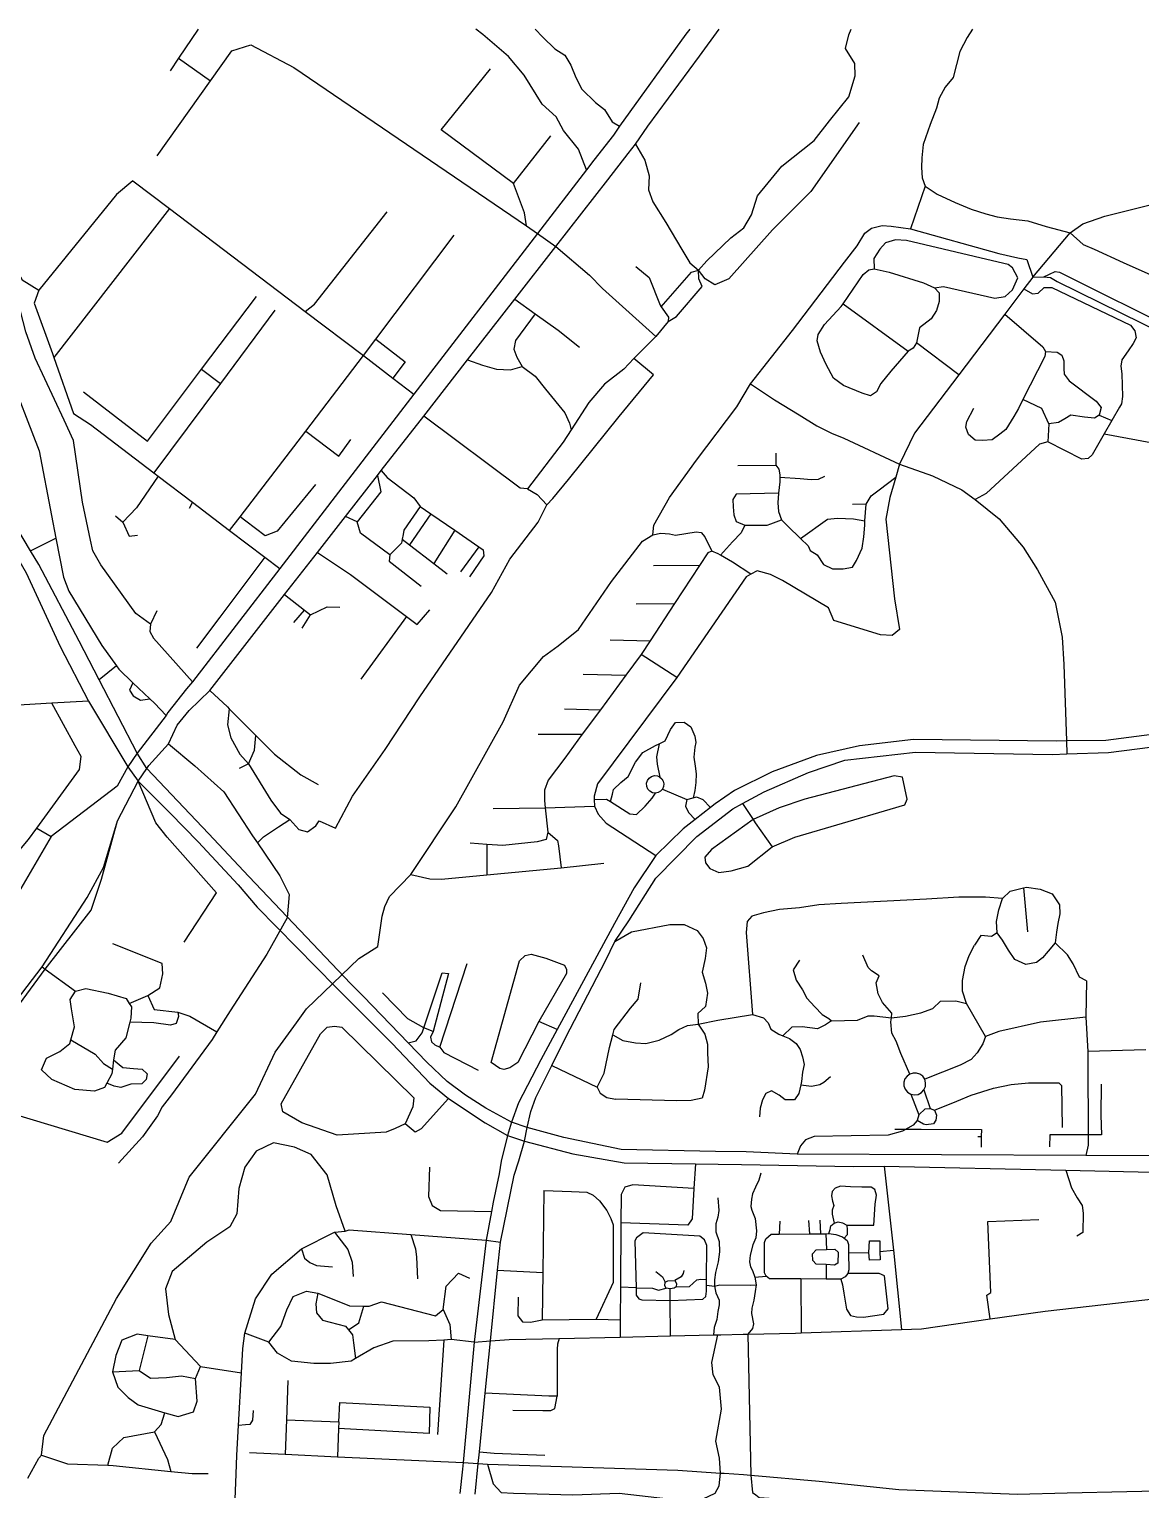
# Model space of a CAD drawing. Header units: inches. Extents: x 13372745 to 13380225, y 3541222 to 3545722.
# Drawn here: x 13375735 to 13376899, y 3544193 to 3545722 of the extents above; entities that cross this region are included whole.
import ezdxf

# ---------------------------------------------------------------- set-up
doc = ezdxf.new("R2010")
doc.units = ezdxf.units.IN
doc.header["$MEASUREMENT"] = 0

msp = doc.modelspace()

# ---------------------------------------------------------------- linework, layer by layer
for points in [[(13375654.7, 3545722), (13375716.5, 3545480.5), (13375728.1, 3545459.7), (13375745.5, 3545449)], [(13375912.5, 3545722), (13375891.9, 3545691.8), (13375882.9, 3545678.6)], [(13376318.9, 3545574.8), (13376310.4, 3545596.4), (13376294.9, 3545616), (13376287, 3545630.4), (13376272.6, 3545643.5), (13376253.7, 3545674), (13376237.2, 3545693.6), (13376210.4, 3545716.6), (13376203, 3545722)], [(13376265.1, 3545722), (13376273.3, 3545713.7), (13376285.7, 3545701.6), (13376296.2, 3545694.8), (13376302.6, 3545684.3), (13376307.8, 3545671.5), (13376313.9, 3545659.4), (13376328.3, 3545645.3), (13376337.6, 3545638.1), (13376345.6, 3545625.2), (13376353.4, 3545620.5)], [(13376427.1, 3545722), (13376422.9, 3545716.7), (13376353.4, 3545620.5), (13376347.2, 3545611.1)], [(13376362.4, 3545591.8), (13376370.2, 3545601.8), (13376383, 3545620.7), (13376437.2, 3545694), (13376457.7, 3545722)], [(13376470, 3545503.8), (13376483.5, 3545514.1), (13376491.6, 3545527.7), (13376498, 3545547.7), (13376523.5, 3545578.8), (13376557.2, 3545605.6), (13376573.4, 3545626), (13376593.4, 3545651.2), (13376600.2, 3545673.3), (13376599.8, 3545686.1), (13376590, 3545701.8), (13376593.4, 3545716.3), (13376596.1, 3545722)], [(13376722.8, 3545722), (13376717.5, 3545713.4), (13376709.8, 3545698.6), (13376702.6, 3545671.6), (13376694.5, 3545661.3), (13376688.2, 3545650), (13376685.1, 3545639.3), (13376678.8, 3545622.2), (13376671.2, 3545601.5), (13376669.8, 3545587.5), (13376669.4, 3545577.2), (13376670.3, 3545566.4), (13376673.4, 3545557.9), (13376686, 3545549.3), (13376704.9, 3545540.8), (13376721.5, 3545533.6), (13376736.8, 3545528.7), (13376748.9, 3545525.5), (13376762.9, 3545523.7), (13376780.8, 3545521.5), (13376800.2, 3545515.6), (13376825.1, 3545508.9)], [(13375947.7, 3545699.4), (13375967.5, 3545705.6), (13376012.5, 3545682.1), (13376256.1, 3545516.2), (13376267.7, 3545508.3)], [(13375869.3, 3545589.4), (13375925.4, 3545668.1), (13375947.7, 3545699.4)], [(13375891.9, 3545691.8), (13375925.4, 3545668.1)], [(13376256.1, 3545516.2), (13376254.1, 3545529.8), (13376242.4, 3545560.7), (13376166.8, 3545616.7), (13376218.3, 3545680.6)], [(13376242.4, 3545560.7), (13376281.5, 3545610.5)], [(13376347.2, 3545611.1), (13376326.6, 3545584.8)], [(13376604.4, 3545624.3), (13376553.8, 3545552), (13376513.7, 3545511.9), (13376467.8, 3545460.8), (13376453.3, 3545454.4), (13376443.1, 3545460.8), (13376436.2, 3545469.9)], [(13376370.2, 3545601.8), (13376379.8, 3545584.9), (13376384.5, 3545568.4), (13376383.7, 3545553.9), (13376388.4, 3545541.4), (13376401.8, 3545519.8), (13376418.7, 3545491.5), (13376426.9, 3545477.4), (13376436.2, 3545469.9)], [(13376326.6, 3545584.8), (13376318.9, 3545574.8), (13376267.7, 3545508.3), (13376138, 3545339.9), (13375997.7, 3545157.6), (13375906.4, 3545039), (13375900.1, 3545031.4)], [(13376341.1, 3545564.4), (13376362.4, 3545591.8)], [(13375902.8, 3545009), (13375924.7, 3545029.7), (13376002.8, 3545130.1), (13376037.1, 3545174.1), (13376066.6, 3545211.9), (13376100.1, 3545255), (13376104, 3545260), (13376148.5, 3545317.1), (13376194.4, 3545376.1), (13376243.7, 3545439.3), (13376286.6, 3545494.5), (13376341.1, 3545564.4)], [(13375440, 3545553), (13375445.9, 3545545.6), (13375487.8, 3545492.2), (13375670.4, 3545259.4), (13375732.3, 3545152.8), (13375767.8, 3545076), (13375797.6, 3545018.7), (13375838.8, 3544949.7)], [(13375858.6, 3544948.2), (13375848.6, 3544964), (13375808.8, 3545040.9), (13375787.7, 3545081.4), (13375745.7, 3545161.5), (13375736.9, 3545176.1), (13375676.4, 3545276.8), (13375604.6, 3545368.3), (13375593.6, 3545382.2), (13375545.7, 3545443.2), (13375525.1, 3545469.6), (13375501.3, 3545499.8), (13375459.1, 3545555.4)], [(13375844, 3545563.3), (13375826.9, 3545548.9), (13375745.5, 3545449), (13375740.7, 3545435.3), (13375759.9, 3545382.6), (13375761.3, 3545378.5), (13375781.8, 3545319.7), (13375799.6, 3545308.1), (13375866.1, 3545257.5), (13375870.4, 3545254.2), (13375906.5, 3545226.8), (13375945.3, 3545197.3), (13375982.3, 3545169.2), (13375997.7, 3545157.6)], [(13375844, 3545563.3), (13375882.3, 3545534.2), (13376024.5, 3545426.4), (13376085.4, 3545380.3), (13376116.1, 3545356.7), (13376138, 3545339.9)], [(13376673.4, 3545557.9), (13376658.1, 3545512.9)], [(13376825.1, 3545508.9), (13376838.5, 3545518.3), (13376861.5, 3545526.4), (13376977.8, 3545555.3)], [(13375882.3, 3545534.2), (13375761.3, 3545378.5)], [(13376024.5, 3545426.4), (13376034.1, 3545434.2), (13376110.1, 3545530.7)], [(13375945.3, 3545197.3), (13375956.2, 3545211.4), (13376025, 3545301.4), (13376085.4, 3545380.3), (13376098.5, 3545397.7), (13376180.3, 3545506.3)], [(13376267.7, 3545508.3), (13376286.6, 3545494.5)], [(13376388.2, 3545192.9), (13376389.4, 3545202.7), (13376405.8, 3545231.8), (13376434, 3545270.8), (13376476.3, 3545326.7), (13376490.4, 3545350.7), (13376534.5, 3545406.6), (13376589, 3545478), (13376602.1, 3545495.3), (13376610.1, 3545508.5), (13376617.2, 3545513.7), (13376628.5, 3545516.5), (13376637.8, 3545516), (13376658.1, 3545512.9), (13376750.6, 3545487.4), (13376770.3, 3545482.7), (13376779.7, 3545480.8), (13376786, 3545462.5)], [(13376404.3, 3545416.1), (13376413.1, 3545421.3), (13376440.1, 3545452.7), (13376436.4, 3545460.6), (13376436.2, 3545469.9), (13376445, 3545479.5), (13376470, 3545503.8)], [(13376786, 3545462.5), (13376825.1, 3545508.9)], [(13376825.1, 3545508.9), (13376838.9, 3545496.6), (13376850.2, 3545491.8), (13376880.6, 3545477.8), (13376935.4, 3545453.4), (13376946.2, 3545447.4), (13376955.4, 3545440.6), (13376966.6, 3545435), (13376978.2, 3545430.2), (13376983, 3545429.8), (13377005, 3545431.6)], [(13376286.6, 3545494.5), (13376321.9, 3545464.7), (13376335.6, 3545450.7), (13376391.3, 3545400.5)], [(13376683.3, 3545451.2), (13376692.5, 3545452.8), (13376746.5, 3545440.5), (13376757.2, 3545442.4), (13376764.9, 3545449.3), (13376770.3, 3545461.6), (13376764.9, 3545472.3), (13376760.3, 3545475.8), (13376743.8, 3545479.6), (13376653.7, 3545500.7), (13376642.2, 3545501.4), (13376631.9, 3545498.4), (13376625.8, 3545491.9), (13376619.6, 3545481.9), (13376620, 3545471.2)], [(13375862.3, 3545099.1), (13375847.1, 3545110.4), (13375810.4, 3545161.2), (13375802, 3545176), (13375799.5, 3545187.3), (13375791.4, 3545226.8), (13375781.9, 3545291.4), (13375772, 3545312.9), (13375741.6, 3545377.8), (13375731.8, 3545405.3), (13375720.8, 3545448.4), (13375715.2, 3545466), (13375716.5, 3545480.5)], [(13376370.6, 3545473.6), (13376384.6, 3545462.1), (13376395.9, 3545433.3), (13376397.2, 3545431.4), (13376404.7, 3545420.6), (13376404.3, 3545416.1), (13376391.3, 3545400.5)], [(13376397.2, 3545431.4), (13376428.8, 3545467.7), (13376436.2, 3545469.9)], [(13376608.5, 3545465.4), (13376614.3, 3545470), (13376620, 3545471.2), (13376635.7, 3545467.7), (13376671.8, 3545456.6), (13376683.3, 3545451.2), (13376688.2, 3545445.9), (13376687.9, 3545437.1), (13376685.2, 3545427.5), (13376679.8, 3545419), (13376667.5, 3545409.5), (13376664.5, 3545393.8), (13376661, 3545388), (13376655.7, 3545384.9), (13376637.3, 3545364.2), (13376626.9, 3545351.2), (13376622.3, 3545342.4), (13376616.2, 3545338.2), (13376607.4, 3545341.2), (13376587.8, 3545348.9), (13376577.5, 3545356.6), (13376569.8, 3545371.1), (13376563.7, 3545383.8), (13376560.2, 3545395.7), (13376561.4, 3545402.6), (13376567.9, 3545412.9), (13376585.5, 3545431.7), (13376587.4, 3545434.4), (13376608.5, 3545465.4)], [(13376786, 3545462.5), (13376776.8, 3545450.4), (13376756.7, 3545423.8), (13376708.7, 3545360.4), (13376662.3, 3545299.2), (13376646.4, 3545266.6), (13376642.6, 3545253.2), (13376636.4, 3545231.7), (13376632.1, 3545209.3), (13376641.4, 3545125.8), (13376646.6, 3545093.8)], [(13376786, 3545462.5), (13376797.8, 3545462.8), (13376804.6, 3545462.1), (13376811.7, 3545457.8), (13376922.9, 3545403.3), (13376927.5, 3545398.3), (13376931.1, 3545393.7), (13376932.1, 3545388.7), (13376930.7, 3545361.1), (13376930.4, 3545353.7), (13376935.7, 3545351.2), (13377021.5, 3545348.7)], [(13376797.8, 3545462.8), (13376809.6, 3545468.3), (13376814.1, 3545467.6), (13376940.1, 3545405), (13376959.4, 3545396.2), (13376972.7, 3545391.7), (13377016.6, 3545377.3)], [(13375792.3, 3545342.3), (13375859.3, 3545290.9), (13375915.9, 3545366.1), (13375973.4, 3545442.4)], [(13376776.8, 3545450.4), (13376785.6, 3545445.1), (13376791.6, 3545445.6), (13376798.1, 3545451.6), (13376806.1, 3545451.6), (13376888.4, 3545412.2), (13376892.8, 3545406.2), (13376894.4, 3545399), (13376891.2, 3545393), (13376886, 3545385.3), (13376879.2, 3545376.1), (13376878.4, 3545369.3), (13376879.2, 3545361.2), (13376880, 3545337.5), (13376878.8, 3545329.9), (13376876.8, 3545326.3), (13376868.9, 3545312.5), (13376860.7, 3545298.3), (13376848.3, 3545276.5), (13376844.2, 3545272.5), (13376837.4, 3545272.1), (13376801.7, 3545290.2), (13376793.2, 3545287.8), (13376737.4, 3545235.9), (13376725.8, 3545229.6)], [(13375992.5, 3545427.8), (13375935.7, 3545351.3), (13375866.1, 3545257.5)], [(13376243.7, 3545439.3), (13376265.1, 3545424.1), (13376289.1, 3545406.9), (13376311.7, 3545389.2)], [(13376587.4, 3545434.4), (13376655.7, 3545384.9)], [(13376265.1, 3545424.1), (13376244.4, 3545396), (13376242.7, 3545387.1), (13376246.1, 3545378.6), (13376251.6, 3545369), (13376265.2, 3545358.8), (13376275.8, 3545345.1), (13376296.3, 3545320.5), (13376301.1, 3545309.6), (13376302.8, 3545302.5)], [(13376756.7, 3545423.8), (13376796.5, 3545389.7), (13376799.3, 3545384.5), (13376798.5, 3545379.3), (13376775.8, 3545334.4), (13376771.2, 3545325.1), (13376766.3, 3545316.7)], [(13376098.5, 3545397.7), (13376129, 3545373.8), (13376116.1, 3545356.7)], [(13376391.3, 3545400.5), (13376368.5, 3545377.3), (13376357.8, 3545366.3), (13376337.6, 3545350.6), (13376321.2, 3545331.1), (13376302.8, 3545302.5), (13376294.6, 3545289.8), (13376257, 3545241), (13376249.5, 3545241.6), (13376148.5, 3545317.1)], [(13376708.7, 3545360.4), (13376664.5, 3545393.8)], [(13376799.3, 3545384.5), (13376811.7, 3545384.1), (13376816.5, 3545380.9), (13376818.5, 3545374.9), (13376818.5, 3545366.8), (13376818.9, 3545360.8), (13376824.2, 3545354), (13376852.3, 3545332.7), (13376857.5, 3545325.9), (13376855.5, 3545317.9), (13376850.7, 3545314.7), (13376840.2, 3545315.9), (13376825.8, 3545317.9), (13376819.7, 3545314.3), (13376812.9, 3545310.2), (13376802.9, 3545309), (13376795.7, 3545325.1), (13376775.8, 3545334.4)], [(13375712.6, 3545366.5), (13375746, 3545280.8), (13375758.9, 3545213), (13375763.5, 3545189.1), (13375771.4, 3545148.5), (13375776.8, 3545133.8), (13375811.6, 3545076.8), (13375826.7, 3545055.5), (13375829.2, 3545052), (13375844, 3545037.9), (13375861.7, 3545021.1), (13375866.5, 3545016.5), (13375879, 3545003.5)], [(13375915.9, 3545366.1), (13375935.7, 3545351.3)], [(13376194.4, 3545376.1), (13376209.9, 3545370.4), (13376224.6, 3545366.3), (13376239.3, 3545365.6), (13376251.6, 3545369)], [(13376257, 3545241), (13376267.1, 3545235.1), (13376277.3, 3545224.2), (13376283.7, 3545230.6), (13376300.2, 3545250.5), (13376353.2, 3545316.7), (13376388.9, 3545360.3), (13376368.5, 3545377.3)], [(13376490.4, 3545350.7), (13376515.7, 3545334.2), (13376541.6, 3545318.3), (13376559.9, 3545307), (13376575.4, 3545299), (13376588.1, 3545293.9), (13376646.4, 3545266.6)], [(13376766.3, 3545316.7), (13376757.9, 3545303), (13376751.5, 3545298.2), (13376743.5, 3545292.2), (13376733.4, 3545291.4), (13376725.8, 3545291.8), (13376718.6, 3545297.8), (13376715.8, 3545305.4), (13376717, 3545311.4), (13376724.2, 3545325.5)], [(13376802.9, 3545309), (13376801.7, 3545290.2)], [(13376855.5, 3545317.9), (13376868.9, 3545312.5)], [(13376025, 3545301.4), (13376059.5, 3545275.1), (13376072.2, 3545292.7)], [(13376860.7, 3545298.3), (13376934.2, 3545284.9), (13376943.8, 3545284.1), (13377034.6, 3545282.4)], [(13376517.2, 3545278.2), (13376517.2, 3545265.8), (13376520.2, 3545261.6), (13376521.4, 3545255.6), (13376521.3, 3545253.2), (13376521.1, 3545248.1), (13376519.9, 3545236.4), (13376519.3, 3545226.4), (13376519.9, 3545217.1), (13376522.9, 3545208.4), (13376529.8, 3545201.8), (13376542.9, 3545189), (13376550.8, 3545181.3), (13376552.9, 3545176.2), (13376560.2, 3545171.7), (13376566.8, 3545161.5), (13376576.4, 3545157.3), (13376587.5, 3545157), (13376597.2, 3545158.8), (13376601.4, 3545165.7), (13376607.4, 3545178.9), (13376609.2, 3545190.7), (13376610.1, 3545202.7), (13376610.4, 3545207.4), (13376611.6, 3545224.9), (13376616.7, 3545233.4), (13376625.4, 3545240), (13376642.6, 3545253.2)], [(13376104, 3545260), (13376110.3, 3545252.7), (13376138.1, 3545231.6), (13376144.9, 3545222.4), (13376155.9, 3545214.8), (13376180.9, 3545197.5), (13376206.2, 3545180), (13376210.7, 3545176.9), (13376211.4, 3545170.8), (13376196.5, 3545148.8)], [(13376477.2, 3545265.2), (13376517.2, 3545265.8)], [(13376646.4, 3545266.6), (13376681.1, 3545254.4), (13376711.9, 3545239.9), (13376725.8, 3545229.6), (13376750.8, 3545209.6), (13376776.1, 3545179.7), (13376791.1, 3545156.2), (13376809.6, 3545122.2), (13376816.9, 3545085.6), (13376818.7, 3545057.1), (13376821.4, 3544977), (13376821.8, 3544963.3)], [(13375870.4, 3545254.2), (13375847.9, 3545221), (13375833.6, 3545206)], [(13376035.2, 3545245.3), (13375995.1, 3545196.4), (13375982.5, 3545191.8), (13375962.1, 3545207), (13375956.2, 3545211.4)], [(13376100.1, 3545255), (13376103.7, 3545237.7), (13376078.9, 3545206.3)], [(13376521.3, 3545253.2), (13376542.4, 3545251.7), (13376554.1, 3545250.5), (13376561.7, 3545251.1), (13376568.3, 3545254.1)], [(13376519.9, 3545236.4), (13376475.7, 3545235.2), (13376472, 3545229.7), (13376472.4, 3545222.2), (13376473, 3545213.8), (13376475.7, 3545206.6), (13376484.7, 3545203), (13376497.3, 3545202.7), (13376508.1, 3545202.7), (13376511.7, 3545204.2), (13376522.9, 3545208.4)], [(13375825.7, 3545212.7), (13375833.6, 3545206), (13375840, 3545191.3), (13375849, 3545192.4)], [(13375906.5, 3545226.8), (13375903, 3545220.3)], [(13376056.2, 3544885.8), (13376073.9, 3544919.3), (13376108.1, 3544968.1), (13376144.5, 3545023), (13376219.4, 3545132.4), (13376238.5, 3545167.4), (13376268.2, 3545206.1), (13376277.3, 3545224.2)], [(13376113, 3545171.9), (13376082.4, 3545194.6), (13376078.9, 3545206.3), (13376066.6, 3545211.9)], [(13376144.9, 3545222.4), (13376127.6, 3545197.6), (13376126.8, 3545193.2), (13376125.9, 3545188.3), (13376125.2, 3545184.1), (13376115.3, 3545174.2), (13376113, 3545171.9), (13376112.3, 3545165.1), (13376145.9, 3545138.9)], [(13376155.9, 3545214.8), (13376133.6, 3545182.4)], [(13376611.6, 3545224.9), (13376597.5, 3545224.6)], [(13376180.9, 3545197.5), (13376159, 3545162.7)], [(13376484.7, 3545203), (13376480.8, 3545194.9), (13376471.7, 3545185.5), (13376459.2, 3545171.3)], [(13376542.9, 3545189), (13376571.3, 3545209), (13376581.5, 3545210.2), (13376598.4, 3545209.6), (13376610.4, 3545207.4)], [(13375736.9, 3545176.1), (13375763.5, 3545189.1)], [(13376105.1, 3544793.7), (13376107.7, 3544803.5), (13376112.8, 3544814.1), (13376134.9, 3544837.2), (13376182.1, 3544908.1), (13376231.8, 3544996.9), (13376248.8, 3545035.2), (13376273.9, 3545065.4), (13376289.2, 3545076.4), (13376310.4, 3545093.8), (13376344.9, 3545144), (13376377.6, 3545186.1), (13376388.2, 3545192.9), (13376396.7, 3545194.6), (13376405.7, 3545193.7), (13376412, 3545192.5)], [(13376125.9, 3545188.3), (13376133.6, 3545182.4), (13376159, 3545162.7), (13376173, 3545151.8)], [(13376412, 3545192.5), (13376433.7, 3545195.9), (13376438.8, 3545195), (13376442.7, 3545190.8), (13376450, 3545175.7)], [(13375982.3, 3545169.2), (13375934.9, 3545106.4), (13375910.5, 3545074)], [(13376037.1, 3545174.1), (13376071.8, 3545151.2), (13376130.4, 3545107.4), (13376141.6, 3545099), (13376154.9, 3545114.3)], [(13376206.2, 3545180), (13376187, 3545153.9)], [(13376490.8, 3545151.4), (13376471.6, 3545164.2), (13376459.2, 3545171.3), (13376456.7, 3545172.7), (13376450, 3545175.7), (13376445.9, 3545173.9), (13376437.2, 3545160.6), (13376411.1, 3545120.8), (13376385.4, 3545081.8), (13376376.1, 3545067.5), (13376360, 3545045.7), (13376333.4, 3545009.6), (13376314.5, 3544984), (13376296.1, 3544959), (13376278.7, 3544935.9), (13376274.9, 3544925.5), (13376274.9, 3544914.7), (13376275.7, 3544907), (13376278.3, 3544881.3), (13376276.8, 3544873.9), (13376267.1, 3544871.2), (13376231.4, 3544867.5), (13376214.4, 3544868.6), (13376197.2, 3544869.8)], [(13376490.8, 3545151.4), (13376486.1, 3545148.8), (13376413.3, 3545043.5), (13376330.3, 3544932), (13376326.9, 3544919.3), (13376327, 3544915.5), (13376327.4, 3544908.8), (13376331.1, 3544900.2), (13376339.3, 3544890.9), (13376391.4, 3544857.1)], [(13376437.2, 3545160.6), (13376389, 3545160.2)], [(13376646.6, 3545093.8), (13376638.7, 3545087.3), (13376626.8, 3545088), (13376577.9, 3545103), (13376572.3, 3545116.2), (13376524, 3545145), (13376511.5, 3545151.3), (13376497.7, 3545155.1), (13376490.8, 3545151.4)], [(13376002.8, 3545130.1), (13376023.5, 3545114), (13376029.9, 3545109), (13376047.5, 3545117.3), (13376060.5, 3545117)], [(13376370.8, 3545120.4), (13376411.1, 3545120.8)], [(13375869, 3545113.2), (13375862.3, 3545099.1), (13375861.6, 3545091.4), (13375865.5, 3545084.7), (13375906.4, 3545039)], [(13376012.6, 3545101), (13376023.5, 3545114)], [(13376021.3, 3545095), (13376029.9, 3545109)], [(13376130.4, 3545107.4), (13376082.6, 3545041.7)], [(13376343.8, 3545082.8), (13376385.4, 3545081.8)], [(13377494.2, 3545074.1), (13377475.1, 3545067), (13377421.7, 3545049.7), (13377337, 3545032.3), (13377319.6, 3545030.1), (13377311, 3545029), (13377299.5, 3545027.6), (13377254, 3545021.9), (13377115.9, 3545013), (13377088.3, 3545012.1), (13376993.7, 3544994.5), (13376862.5, 3544977.6), (13376821.4, 3544977), (13376810.5, 3544976.8), (13376661.1, 3544978.4)], [(13376413.3, 3545043.5), (13376376.1, 3545067.5)], [(13376663.4, 3544965.2), (13376806.8, 3544962.7), (13376821.8, 3544963.3), (13376865.2, 3544964.9), (13377091.9, 3544993.9), (13377118.7, 3544998.9), (13377211, 3545005.6), (13377264.2, 3545009.4), (13377317, 3545014.4), (13377331.5, 3545015.7), (13377407.9, 3545034), (13377477.2, 3545057.2), (13377495.7, 3545062.9)], [(13375826.7, 3545055.5), (13375808.8, 3545040.9)], [(13376315.4, 3545046.9), (13376360, 3545045.7)], [(13375844, 3545037.9), (13375840.6, 3545030.2), (13375844.2, 3545024.1), (13375852.1, 3545019.8), (13375861.7, 3545021.1)], [(13375900.1, 3545031.4), (13375880.6, 3545006.7)], [(13375924.7, 3545029.7), (13375943, 3545012.5), (13375944.9, 3545010.6), (13375972.7, 3544982.8), (13375992.3, 3544963.2), (13376019.7, 3544941.5), (13376038.1, 3544931.3)], [(13375797.6, 3545018.7), (13375759.2, 3545016.4), (13375707, 3545013.3), (13375697.8, 3545008.8), (13375697.2, 3544878.4), (13375694.5, 3544874.1), (13375691.5, 3544869.3), (13375669.2, 3544863.6), (13375633.8, 3544868.7), (13375625.2, 3544865.9), (13375617.1, 3544851.1)], [(13375694.5, 3544874.1), (13375701.3, 3544867), (13375713.7, 3544861.8), (13375725.8, 3544863.1), (13375734.8, 3544873.9), (13375743.4, 3544885.7), (13375788.2, 3544947), (13375789.9, 3544960.8), (13375783.5, 3544972), (13375759.2, 3545016.4)], [(13375880.6, 3545006.7), (13375879, 3545003.5), (13375848.6, 3544964), (13375838.8, 3544949.7)], [(13375890.2, 3544993.5), (13375902.8, 3545009)], [(13375944.9, 3545010.6), (13375943, 3544993.7), (13375946.4, 3544980.2), (13375955.8, 3544963.2), (13375965.2, 3544953.1), (13375988.5, 3544914.8), (13375998.7, 3544901.2), (13376008.4, 3544894.8), (13376017.9, 3544884.3), (13376026.9, 3544881.7), (13376035.5, 3544888.1), (13376038.9, 3544893.3), (13376056.2, 3544885.8)], [(13376296, 3545010.5), (13376333.4, 3545009.6)], [(13375858.6, 3544948.2), (13375860.7, 3544951.2), (13375881.4, 3544974.1), (13375890.2, 3544993.5)], [(13375965.2, 3544953.1), (13375971.2, 3544967.4), (13375972.7, 3544982.8)], [(13376268.2, 3544983.9), (13376314.5, 3544984)], [(13376344.1, 3544913.5), (13376346.1, 3544921.1), (13376347.3, 3544926.3), (13376354.9, 3544933.5), (13376362.5, 3544939.9), (13376370, 3544954.7), (13376378, 3544964.7), (13376391.2, 3544972.2), (13376394.8, 3544974), (13376401.2, 3544977), (13376406.8, 3544989), (13376412, 3544996.2), (13376421.2, 3544996.6), (13376428, 3544991.8), (13376432.4, 3544981.8), (13376433.2, 3544975.4), (13376432.4, 3544970.6), (13376431.2, 3544959.9), (13376432.8, 3544950.7), (13376433.6, 3544942.7), (13376433.2, 3544933.5), (13376432.4, 3544925.1), (13376430.4, 3544917.3)], [(13375881.4, 3544974.1), (13375909, 3544950.8), (13375939.2, 3544923.8), (13375969.4, 3544877.6), (13375974.4, 3544870.3), (13375997.7, 3544835.9), (13376007.5, 3544816.3), (13376005.4, 3544791.8), (13375984.2, 3544753.8), (13375945.7, 3544694.5), (13375932, 3544672.5), (13375926.9, 3544664.3), (13375884.4, 3544606.6), (13375874.6, 3544593.9), (13375869.7, 3544584.5), (13375854.2, 3544562.5), (13375828.8, 3544535.1)], [(13376661.1, 3544978.4), (13376604.5, 3544972), (13376559.6, 3544961.8), (13376513.1, 3544944.6), (13376473.9, 3544925.2), (13376453.6, 3544911.1), (13376448.8, 3544907.3), (13376432.8, 3544894.8), (13376420.2, 3544885), (13376391.4, 3544857.1), (13376368.7, 3544823.1)], [(13376394.8, 3544974), (13376392, 3544960.3), (13376392.8, 3544952.7), (13376395.8, 3544939.2)], [(13375965.2, 3544953.1), (13375955.4, 3544948.2)], [(13376391.3, 3544833.2), (13376434.3, 3544876.8), (13376472.1, 3544905.8), (13376482.3, 3544911.4), (13376504.7, 3544923.8), (13376551.3, 3544943.9), (13376589.2, 3544956.7), (13376663.4, 3544965.2)], [(13375838.8, 3544949.7), (13375827.6, 3544929.5), (13375758.3, 3544876.8), (13375726.8, 3544822.5), (13375676.8, 3544754.4), (13375638.4, 3544696.3), (13375620, 3544666.6), (13375440.1, 3544408.5), (13375333.9, 3544266.9), (13375231.7, 3544130.6), (13375185.5, 3544067.8), (13375150.3, 3544025.1), (13375110.9, 3543979.1)], [(13375334.7, 3544235.3), (13375366.2, 3544276.6), (13375420.8, 3544348.2), (13375452, 3544389.1), (13375456.9, 3544395.5), (13375506.2, 3544470.8), (13375534.1, 3544477), (13375593.7, 3544540), (13375647.8, 3544608.4), (13375749, 3544740.4), (13375796.2, 3544812.9), (13375813.3, 3544844.4), (13375828, 3544893.5), (13375849.4, 3544934.7), (13375858.6, 3544948.2)], [(13375838.8, 3544949.7), (13375849.4, 3544934.7)], [(13375965.5, 3544835.2), (13375923.3, 3544880.1), (13375858.6, 3544948.2)], [(13376399.6, 3544929.2), (13376398.4, 3544926.6), (13376396.5, 3544924.4), (13376394, 3544923), (13376391.2, 3544922.4), (13376388.1, 3544922.8), (13376385.3, 3544924.3), (13376383.2, 3544926.6), (13376381.9, 3544929.4), (13376381.7, 3544932.6), (13376382.6, 3544935.6), (13376384.4, 3544938.1), (13376387, 3544939.9), (13376390, 3544940.7), (13376393.1, 3544940.4), (13376395.8, 3544939.2), (13376397.9, 3544937.3), (13376399.3, 3544934.8), (13376399.9, 3544932), (13376399.6, 3544929.2)], [(13376493.3, 3544894.6), (13376449.6, 3544863.4), (13376442.9, 3544855.2), (13376443.6, 3544849.5), (13376448.1, 3544843.5), (13376457.5, 3544839.4), (13376470.3, 3544840.9), (13376487.6, 3544845.8), (13376513.1, 3544866.1), (13376537.1, 3544876.2), (13376636.7, 3544905.5), (13376652.1, 3544910), (13376654.4, 3544916), (13376649.5, 3544939), (13376640.8, 3544940.5), (13376547.3, 3544916), (13376520.6, 3544907), (13376493.3, 3544894.6)], [(13375897.6, 3544766.2), (13375931.5, 3544817.8), (13375879.9, 3544876.3), (13375867.9, 3544891.3), (13375849.4, 3544934.7)], [(13375849.4, 3544934.7), (13375883.2, 3544901.4), (13375912.2, 3544871.2), (13375954.2, 3544826.4)], [(13376327, 3544915.5), (13376339.7, 3544915.9), (13376344.1, 3544913.5), (13376364.4, 3544900.7), (13376371.3, 3544899.9), (13376380.4, 3544908.7), (13376387.6, 3544917.1), (13376391.2, 3544922.4)], [(13376398.4, 3544926.6), (13376424, 3544915.5), (13376422.4, 3544908.7), (13376425.6, 3544901.9), (13376432.8, 3544894.8)], [(13376221, 3544906.2), (13376275.7, 3544907), (13376327.4, 3544908.8)], [(13376424, 3544915.5), (13376430.4, 3544917.3), (13376434, 3544918.3), (13376440.8, 3544915.5), (13376448.8, 3544907.3)], [(13376482.3, 3544911.4), (13376493.3, 3544894.6), (13376495.4, 3544891.2), (13376513.1, 3544866.1)], [(13375654.8, 3544605.7), (13375752.1, 3544738), (13375800.4, 3544799.9), (13375811.3, 3544832.4), (13375828, 3544893.5)], [(13375996.5, 3544886.9), (13376008.4, 3544894.8)], [(13375743.4, 3544885.7), (13375758.3, 3544876.8)], [(13375974.4, 3544870.3), (13375980.9, 3544876.6)], [(13375980.9, 3544876.6), (13375996.5, 3544886.9)], [(13376278.3, 3544881.3), (13376288.4, 3544872.7), (13376289.7, 3544867.2), (13376292.2, 3544844)], [(13376214.4, 3544868.6), (13376214.4, 3544836.8)], [(13376134.9, 3544837.2), (13376154.8, 3544832.5), (13376167.1, 3544832.1), (13376214.4, 3544836.8), (13376292.2, 3544844), (13376337, 3544849)], [(13376085.4, 3544709.3), (13376072.3, 3544722.7), (13375965.5, 3544835.2)], [(13376363.3, 3544788.8), (13376391.3, 3544833.2)], [(13375954.2, 3544826.4), (13375974, 3544803.1), (13376056.6, 3544719.1), (13376115.5, 3544660.1)], [(13376368.7, 3544823.1), (13376348.2, 3544785.7)], [(13376809.4, 3544765.5), (13376802, 3544756.9), (13376796.3, 3544749.9), (13376789.8, 3544745), (13376778.8, 3544743), (13376767.3, 3544748.3), (13376760.8, 3544758.1), (13376754.2, 3544768.3), (13376748.9, 3544776.1), (13376748.1, 3544788), (13376750.5, 3544800.2), (13376754.2, 3544812.1), (13376762.4, 3544819.8), (13376776.5, 3544823.2), (13376779.6, 3544823.9), (13376793.9, 3544821.9), (13376806.5, 3544817), (13376813.9, 3544805.5), (13376814.3, 3544796.1), (13376812.3, 3544785.9), (13376811, 3544776.9), (13376809.4, 3544765.5)], [(13376776.5, 3544823.2), (13376780.4, 3544777.3)], [(13376754.2, 3544812.1), (13376736.7, 3544813.3), (13376708.5, 3544813.3), (13376674.9, 3544811.3), (13376585.4, 3544806.8), (13376562.1, 3544805.5), (13376541.7, 3544802.3), (13376520.9, 3544800.6), (13376504.1, 3544797), (13376491.8, 3544793.7), (13376486.9, 3544788), (13376486.1, 3544776.5), (13376492.5, 3544690.5)], [(13376100.5, 3544761.8), (13376105.1, 3544793.7)], [(13376348.2, 3544785.7), (13376288, 3544674.9), (13376271.2, 3544643.3), (13376247.7, 3544598), (13376240.3, 3544577.8), (13376236.2, 3544563.9), (13376229.5, 3544537.2), (13376227.6, 3544523.9), (13376221.1, 3544494.3), (13376219.3, 3544484.3), (13376213.8, 3544454.3), (13376201.4, 3544347.6), (13376189.6, 3544221.5), (13376188.9, 3544214.5), (13376186.1, 3544189.1)], [(13376202.3, 3544188.5), (13376205.6, 3544220.4), (13376206.8, 3544232.9), (13376212.9, 3544294.2), (13376218.4, 3544349), (13376225.7, 3544422.8), (13376228.7, 3544452.3), (13376243.1, 3544522.5), (13376247.9, 3544537.5), (13376254, 3544558.1), (13376256.8, 3544572.4), (13376260.6, 3544588.9), (13376265.7, 3544603.7), (13376282.6, 3544637.1), (13376297.4, 3544666.7), (13376338.6, 3544746.9), (13376348.6, 3544767.1), (13376363.3, 3544788.8)], [(13376348.6, 3544767.1), (13376366.1, 3544777.1), (13376406.2, 3544784.8), (13376421.1, 3544784.8), (13376434.7, 3544778.4), (13376441.1, 3544770.3), (13376444.4, 3544760.3), (13376443.2, 3544749.1), (13376439.9, 3544735), (13376443.6, 3544723.4), (13376445.6, 3544712.9), (13376443.6, 3544698.9), (13376435.5, 3544691.7), (13376435.9, 3544680.4), (13376442.8, 3544670), (13376445.6, 3544659.5), (13376445.6, 3544650.3), (13376446.4, 3544635.9), (13376442.3, 3544611.4), (13376439.9, 3544603), (13376428.3, 3544600.5), (13376413.5, 3544600.2), (13376349.2, 3544601.8)], [(13376748.9, 3544776.1), (13376742.8, 3544772.4), (13376731.7, 3544773.3), (13376724.9, 3544763.1)], [(13375745.4, 3544226), (13375748.5, 3544229.4), (13375750.9, 3544249.7), (13375826.7, 3544393.2), (13375863, 3544451.1), (13375883.8, 3544473.9), (13375903.1, 3544520.2), (13375972.2, 3544607.2), (13375992.9, 3544651.2), (13376015.4, 3544681.9), (13376025.6, 3544696.4), (13376080.5, 3544749.1), (13376089.8, 3544755), (13376100.5, 3544761.8)], [(13375840.2, 3544702.1), (13375859.5, 3544710.6), (13375872.3, 3544718.6), (13375875.5, 3544733), (13375874.7, 3544743.9), (13375823, 3544764.7)], [(13376219.1, 3544640.2), (13376248.8, 3544746.8), (13376254.6, 3544752.2), (13376261.1, 3544753.7), (13376276.4, 3544749.7), (13376296, 3544742.1), (13376297.8, 3544737.7), (13376297.8, 3544733.4), (13376268.8, 3544683.3), (13376247, 3544640.2), (13376238.7, 3544634.7), (13376232.5, 3544632.9), (13376228.1, 3544634), (13376219.1, 3544640.2)], [(13376736.7, 3544667.5), (13376716.5, 3544702.1), (13376712.5, 3544714.9), (13376712.5, 3544726.2), (13376715.3, 3544741), (13376719.3, 3544752.3), (13376724.9, 3544763.1)], [(13376842.2, 3544725.9), (13376834.8, 3544729.5), (13376828.2, 3544743.8), (13376822.5, 3544753.2), (13376809.4, 3544765.5)], [(13375749, 3544740.4), (13375752.1, 3544738), (13375783.9, 3544714.9), (13375794.8, 3544717.8), (13375818.1, 3544712.9), (13375837, 3544707.4), (13375840.2, 3544702.1), (13375842.4, 3544698.5), (13375841.9, 3544686.6), (13375840.9, 3544682.6), (13375836.5, 3544666.3), (13375825.6, 3544653.4), (13375823.6, 3544643), (13375822.6, 3544633.4), (13375822.1, 3544628.6), (13375816.7, 3544618.7), (13375814.2, 3544614.2), (13375803.7, 3544610.2), (13375783.4, 3544612.2), (13375759.1, 3544622.6), (13375748.2, 3544632.5), (13375753.6, 3544644.9), (13375767.5, 3544651.9), (13375778, 3544660.3), (13375779, 3544663.9), (13375782.9, 3544677.7), (13375779.9, 3544696.5), (13375778.5, 3544706.4), (13375783.9, 3544714.9)], [(13376158.2, 3544672.8), (13376155.6, 3544667), (13376156.7, 3544661.9), (13376160, 3544658.7), (13376165.4, 3544656.5), (13376194.1, 3544743.9)], [(13376541.9, 3544747.4), (13376535.1, 3544737.4), (13376538.3, 3544726.6), (13376545.1, 3544716.5), (13376549.5, 3544707.7), (13376557.9, 3544698.5), (13376565.6, 3544690.5), (13376572.4, 3544686.4), (13376575.2, 3544684), (13376569.2, 3544679.6), (13376560.7, 3544675.6), (13376544.7, 3544677.6), (13376533.9, 3544677.2), (13376524.3, 3544668.4)], [(13376657.3, 3544628.2), (13376647.8, 3544649.9), (13376643, 3544662.8), (13376638.6, 3544671.2), (13376637.4, 3544682.8), (13376638, 3544687.1), (13376638.6, 3544692.1), (13376628.6, 3544703.3), (13376624.2, 3544712.1), (13376622.2, 3544723.8), (13376625.4, 3544731), (13376617.3, 3544736.2), (13376613.7, 3544739.8), (13376608.1, 3544752.7)], [(13376132.2, 3544661), (13376140.4, 3544663), (13376146.9, 3544671.4), (13376148.7, 3544676.6), (13376167.9, 3544734.1), (13376174.5, 3544733.4), (13376158.2, 3544672.8), (13376148.7, 3544676.6)], [(13376330, 3544614.6), (13376337.2, 3544629), (13376342.8, 3544655.9), (13376346.5, 3544669.2), (13376348, 3544674.8), (13376364.9, 3544697.3), (13376372.9, 3544706.5), (13376375.7, 3544723.8)], [(13376842.2, 3544725.9), (13376841.7, 3544687.7), (13376843.6, 3544651.9), (13376843.9, 3544553.9), (13376841.7, 3544543.1)], [(13375859.5, 3544710.6), (13375866.2, 3544695.9), (13375890.9, 3544693), (13375891.7, 3544688.5), (13375889.2, 3544681.1), (13375883.5, 3544679.4), (13375865.8, 3544681.9), (13375840.9, 3544682.6)], [(13376454, 3544547.3), (13376355.3, 3544549.2), (13376295.1, 3544561.7), (13376256.8, 3544572.4), (13376240.3, 3544577.8), (13376213.4, 3544592.5), (13376192.3, 3544606.1), (13376173.1, 3544620.3), (13376151.6, 3544640.6), (13376132.2, 3544661), (13376085.4, 3544709.3)], [(13376148.7, 3544676.6), (13376132, 3544686.2), (13376105.2, 3544713.1)], [(13375890.9, 3544693), (13375903.6, 3544688.8), (13375932, 3544672.5)], [(13376575.2, 3544684), (13376602.5, 3544684.8), (13376613.7, 3544689.3), (13376620.1, 3544689.3), (13376638, 3544687.1), (13376652.7, 3544688.8), (13376668.7, 3544692.5), (13376681.6, 3544696.9), (13376689.6, 3544704.5), (13376705.6, 3544704.9), (13376716.5, 3544702.1)], [(13376128.9, 3544576), (13376118.5, 3544571.4), (13376109.1, 3544567.3), (13376058, 3544564.4), (13376020.8, 3544577.2), (13376001, 3544588.8), (13375999.3, 3544597), (13376040.5, 3544670.2), (13376047.5, 3544677.2), (13376055.1, 3544678.3), (13376062.6, 3544677.2), (13376138.2, 3544603.3), (13376137.1, 3544594), (13376128.9, 3544576)], [(13376288, 3544674.9), (13376268.8, 3544683.3)], [(13376346.5, 3544669.2), (13376356.9, 3544663.2), (13376370.1, 3544660.8), (13376380.9, 3544660.4), (13376395, 3544663.6), (13376407.4, 3544669.6), (13376415.5, 3544674.8), (13376424.7, 3544679.2), (13376435.9, 3544680.4), (13376456.4, 3544684.8)], [(13376456.4, 3544684.8), (13376492.5, 3544690.5)], [(13376492.5, 3544690.5), (13376504.2, 3544687.2), (13376509, 3544682), (13376511.8, 3544675.2), (13376520.2, 3544670), (13376524.3, 3544668.4), (13376531.4, 3544665.6), (13376538.3, 3544660.4), (13376542.7, 3544653.9), (13376545.1, 3544646.3), (13376546.7, 3544638.3), (13376545.1, 3544630.3), (13376543.9, 3544620.6), (13376543.1, 3544616.8), (13376541.1, 3544607.8), (13376536.7, 3544601.4), (13376527, 3544601.4), (13376520.6, 3544606.2), (13376512.6, 3544610.6), (13376506.6, 3544607.8), (13376503, 3544601.4), (13376500.5, 3544592.5), (13376500.1, 3544583.3)], [(13376841.7, 3544687.7), (13376794, 3544682.4), (13376750.6, 3544672.8), (13376736.7, 3544667.5), (13376733.8, 3544659.8), (13376728, 3544650.6), (13376721.7, 3544643.4), (13376710.2, 3544637.7), (13376672.9, 3544622.9)], [(13375779, 3544663.9), (13375804.7, 3544649.1), (13375813.3, 3544639.2), (13375822.6, 3544633.4)], [(13375647.8, 3544608.4), (13375654.8, 3544605.7), (13375817, 3544556.9), (13375832.6, 3544566.5), (13375892.9, 3544646.9)], [(13376115.5, 3544660.1), (13376155, 3544618.6), (13376174.5, 3544602.5), (13376212.9, 3544577.3), (13376236.2, 3544563.9), (13376254, 3544558.1), (13376304.4, 3544544.8), (13376358.4, 3544535.2), (13376433, 3544534.1), (13376456.8, 3544533.9)], [(13376165.4, 3544656.5), (13376169.4, 3544650.7), (13376205.3, 3544632.2)], [(13376904.4, 3544653.7), (13376843.6, 3544651.9)], [(13375823.6, 3544643), (13375833.4, 3544635.1), (13375844.5, 3544633.9), (13375853.9, 3544633.5), (13375858.9, 3544628.5), (13375858, 3544622.4), (13375853.5, 3544617.9), (13375842, 3544617.5), (13375831.4, 3544614.2), (13375824.4, 3544615.4), (13375816.7, 3544618.7)], [(13376282.6, 3544637.1), (13376330, 3544614.6), (13376333.2, 3544608.2), (13376340, 3544603.8), (13376349.2, 3544601.8)], [(13376543.1, 3544616.8), (13376554.3, 3544615.4), (13376563.2, 3544617.4), (13376567.2, 3544619.8), (13376574.4, 3544625.8)], [(13376666, 3544607), (13376669.5, 3544608.8), (13376672.1, 3544611.7), (13376673.7, 3544615.3), (13376673.9, 3544619.1), (13376672.9, 3544622.9), (13376670.8, 3544625.9), (13376667.9, 3544628.1), (13376664.5, 3544629.3), (13376660.8, 3544629.3), (13376657.3, 3544628.2), (13376654.4, 3544626.1), (13376652.2, 3544623.1), (13376651.1, 3544619.6), (13376651.2, 3544616), (13376652.5, 3544612.3), (13376655, 3544609.3), (13376658.3, 3544607.3), (13376662.2, 3544606.5), (13376666, 3544607)], [(13376683, 3544590.5), (13376706.4, 3544599.7), (13376721.4, 3544606.1), (13376744.9, 3544613.3), (13376763.5, 3544617.2), (13376781.4, 3544619), (13376800.7, 3544619), (13376813.5, 3544619), (13376816, 3544616.1), (13376816.7, 3544572.2)], [(13376857.5, 3544617.6), (13376857.2, 3544585.1)], [(13376174.5, 3544602.5), (13376145.8, 3544570.8), (13376139.4, 3544567.3), (13376128.9, 3544576)], [(13376658.3, 3544607.3), (13376666.9, 3544585.6), (13376665, 3544579.5), (13376660.8, 3544574.7), (13376649.8, 3544568.3), (13376634.7, 3544564.4), (13376557.3, 3544562.8), (13376548, 3544559.3), (13376542.8, 3544553.2), (13376539.3, 3544544.5)], [(13376672.1, 3544611.7), (13376678.5, 3544592.1)], [(13376666.9, 3544585.6), (13376673.3, 3544591.7), (13376678.5, 3544592.1), (13376683, 3544590.5), (13376685.2, 3544585.3), (13376684.6, 3544579.9), (13376682, 3544576), (13376674.6, 3544575), (13376671.7, 3544575.7), (13376665, 3544579.5)], [(13376857.2, 3544585.1), (13376857.9, 3544564.6), (13376803.8, 3544564.6), (13376803.5, 3544551.9)], [(13376641.6, 3544570.7), (13376669.1, 3544570.7)], [(13376669.1, 3544570.7), (13376732.2, 3544570.3), (13376732, 3544562.9), (13376731.9, 3544551.6)], [(13376066.4, 3544463.6), (13376056.8, 3544490.4), (13376047.5, 3544522.9), (13376030.6, 3544544.1), (13376013.3, 3544551.7), (13375991.3, 3544556.3), (13375973.1, 3544547.4), (13375961.3, 3544530.9), (13375954.9, 3544508.5), (13375952.8, 3544481.9), (13375945.6, 3544468.4), (13375921.5, 3544452.3), (13375885.2, 3544421.4), (13375878, 3544403.3), (13375881.3, 3544376.6), (13375888.1, 3544350.4), (13375914.8, 3544322.1), (13375957.7, 3544315.3)], [(13376728.6, 3544562.7), (13376732, 3544562.9)], [(13376485.9, 3544546.7), (13376454, 3544547.3)], [(13377210.9, 3544541.2), (13377185.9, 3544541.5), (13376841.7, 3544543.1), (13376539.3, 3544544.5), (13376485.9, 3544546.7)], [(13376154.5, 3544530.7), (13376153.3, 3544499.9), (13376157.4, 3544490.6), (13376166.1, 3544485.3), (13376219.3, 3544484.3)], [(13376433, 3544534.1), (13376431.2, 3544508.6), (13376367.3, 3544512.1), (13376359.1, 3544509.7), (13376355.1, 3544502.2), (13376354.9, 3544472.5), (13376354.4, 3544405.1), (13376354.1, 3544371.1), (13376354, 3544352.9)], [(13376456.8, 3544533.9), (13376481.3, 3544533.5)], [(13376481.3, 3544533.5), (13376598.5, 3544531.6), (13376630.4, 3544531.7), (13376820.8, 3544527.6), (13376911.4, 3544525.6), (13377189.9, 3544524.5), (13377212.4, 3544525)], [(13376501.5, 3544524.6), (13376499.2, 3544517), (13376495.7, 3544510), (13376492.8, 3544503), (13376491.6, 3544497.2), (13376490.8, 3544489.7), (13376491.9, 3544485.6), (13376495.4, 3544477.2), (13376496.9, 3544464.1), (13376496.3, 3544456.8), (13376493.1, 3544449.3), (13376490.2, 3544438.8), (13376489.6, 3544431.5), (13376490.5, 3544426.3), (13376492.5, 3544422.5), (13376495.1, 3544415.5), (13376496.6, 3544407.7), (13376495.4, 3544400.7), (13376493.9, 3544391.7), (13376491.9, 3544383), (13376491.6, 3544377.7), (13376493.7, 3544366.7), (13376492.5, 3544362), (13376487.8, 3544355.9)], [(13376630.4, 3544531.7), (13376640.1, 3544443.8), (13376648.5, 3544360.9)], [(13376820.8, 3544527.6), (13376826.5, 3544509.2), (13376832.5, 3544498.5), (13376837.6, 3544490.8), (13376838.9, 3544482.5), (13376838.6, 3544462.4), (13376832.2, 3544458.7)], [(13376431.2, 3544508.6), (13376429.5, 3544476.6), (13376424.9, 3544470.2), (13376354.9, 3544472.5)], [(13376591.3, 3544470.2), (13376619.8, 3544469.9), (13376621, 3544492), (13376622.5, 3544501.6), (13376620.7, 3544507.4), (13376616.9, 3544510), (13376607, 3544510), (13376595.1, 3544510.3), (13376584.7, 3544510.9), (13376579.1, 3544508.9), (13376575.9, 3544505.4), (13376575.4, 3544500.7), (13376576.5, 3544495.2), (13376577.7, 3544490.8), (13376576.2, 3544485.9), (13376576.2, 3544481.5), (13376578.3, 3544472.2)], [(13376274.3, 3544506.2), (13376273, 3544420.4), (13376272.3, 3544371.1), (13376329.1, 3544371.5), (13376354.1, 3544371.1)], [(13376274.3, 3544506.2), (13376303.2, 3544505.4), (13376319.3, 3544504.6), (13376325.9, 3544501.5), (13376332.6, 3544495.6), (13376340, 3544485.4), (13376344.3, 3544477.2), (13376346.7, 3544470.5), (13376346.7, 3544409.9), (13376329.1, 3544371.5)], [(13376456.2, 3544498.7), (13376457.3, 3544485.3), (13376456.2, 3544478.3), (13376454.1, 3544471.6), (13376454.1, 3544463.2), (13376457.6, 3544452.8), (13376458.2, 3544442.3), (13376456.7, 3544431.8), (13376453.8, 3544420.5), (13376453, 3544412.9), (13376453, 3544406.2), (13376454.4, 3544399.2), (13376457.6, 3544391.7), (13376457.6, 3544386.5), (13376456.4, 3544379.8), (13376455.3, 3544371.3), (13376452.4, 3544362.9), (13376451.8, 3544355.1)], [(13375952.1, 3544209.3), (13375952.7, 3544229.1), (13375954.5, 3544260.4), (13375957.7, 3544315.3), (13375959.1, 3544341.1), (13375961.3, 3544357), (13375972.3, 3544393), (13375989.3, 3544418.8), (13376020.6, 3544445.4), (13376055.1, 3544462.8), (13376066.4, 3544463.6), (13376070.3, 3544465.2), (13376135, 3544460.3), (13376213.8, 3544454.3), (13376228.7, 3544452.3)], [(13376055.1, 3544462.8), (13376069.2, 3544444.5), (13376073.6, 3544431.3), (13376074.5, 3544416.4)], [(13376521.3, 3544474.3), (13376520.7, 3544460.7)], [(13376551.2, 3544475.1), (13376552.4, 3544461)], [(13376563.1, 3544475.4), (13376564, 3544461.1)], [(13376572.7, 3544461.2), (13376573.9, 3544465.5), (13376574.5, 3544469.3), (13376578.3, 3544472.2), (13376582.3, 3544473.7), (13376587, 3544472.5), (13376591.3, 3544470.2), (13376591.6, 3544465), (13376591.6, 3544460), (13376588.7, 3544456.3)], [(13376737.9, 3544396.9), (13376742.2, 3544399.5), (13376738.9, 3544473.8), (13376792.4, 3544476.1)], [(13376135, 3544460.3), (13376139.9, 3544445.3), (13376141, 3544436.5), (13376142.1, 3544414)], [(13376378.2, 3544462.1), (13376371.3, 3544456.8), (13376369.5, 3544453.6), (13376370.8, 3544404.5), (13376371, 3544396.9), (13376373.6, 3544392.9), (13376376.8, 3544392), (13376406.5, 3544391.1), (13376440.7, 3544392.6), (13376443.9, 3544395.5), (13376444.5, 3544401), (13376444.6, 3544407.4), (13376444.6, 3544413.2), (13376444.8, 3544448.7), (13376442.5, 3544454.8), (13376437.5, 3544458.6), (13376378.2, 3544462.1)], [(13376512.3, 3544460.6), (13376520.7, 3544460.7), (13376552.4, 3544461), (13376564, 3544461.1), (13376569.5, 3544461.1), (13376572.7, 3544461.2), (13376580, 3544460.3), (13376587, 3544457.7), (13376588.7, 3544456.3), (13376591.6, 3544453.9), (13376593.1, 3544449.8), (13376593.2, 3544441), (13376593.4, 3544423.4), (13376592.5, 3544419.3), (13376589.6, 3544415.8), (13376585.2, 3544413.5), (13376569.8, 3544413.6), (13376543.4, 3544413.7), (13376510.5, 3544413.8), (13376507, 3544416.7), (13376505.3, 3544420.2), (13376505.3, 3544451.9), (13376506.7, 3544455.7), (13376512.3, 3544460.6)], [(13376569.5, 3544461.1), (13376570.1, 3544444.6)], [(13376614.3, 3544441.6), (13376615, 3544453.7), (13376625.9, 3544453.7), (13376626.1, 3544442.5), (13376626.2, 3544433.7), (13376615.3, 3544433.4), (13376614.3, 3544441.6)], [(13376020.6, 3544445.4), (13376023.8, 3544435.4), (13376029.4, 3544431.1), (13376036.2, 3544427.7), (13376052.9, 3544426.4)], [(13376559.4, 3544444.3), (13376570.1, 3544444.6), (13376578.8, 3544444.9), (13376582.3, 3544441.7), (13376582, 3544430.1), (13376578.5, 3544428.3), (13376569.6, 3544428.7), (13376559.4, 3544429.2), (13376555.9, 3544433), (13376555.6, 3544440.2), (13376559.4, 3544444.3)], [(13376593.2, 3544441), (13376614.3, 3544441.6)], [(13376626.1, 3544442.5), (13376640.1, 3544443.8)], [(13375986.3, 3544347.7), (13375998.8, 3544364), (13376005, 3544381.5), (13376011.7, 3544395.2), (13376025.9, 3544401.1), (13376037.5, 3544399), (13376049.2, 3544394.4), (13376070.9, 3544385.7), (13376085.9, 3544385.3), (13376091.3, 3544385.2), (13376104.2, 3544389.8), (13376160.9, 3544375.2), (13376168.8, 3544381.9), (13376172.1, 3544406.1), (13376185, 3544419.8), (13376196.3, 3544414.4)], [(13376225.7, 3544422.8), (13376273, 3544420.4)], [(13376391.6, 3544421.4), (13376395.1, 3544418.7), (13376398.6, 3544416.1), (13376401.2, 3544410.3)], [(13376420.7, 3544422.5), (13376420.1, 3544419.3), (13376417.8, 3544415.8), (13376411.4, 3544412)], [(13376482.9, 3544356), (13376487.8, 3544355.9), (13376537.6, 3544357), (13376543.7, 3544357.2), (13376648.5, 3544360.9), (13376669.4, 3544361.6), (13376741.6, 3544371.9), (13376799.1, 3544380.1), (13376949.3, 3544397.1), (13377018.5, 3544404.9), (13377051.2, 3544408.6), (13377209.9, 3544422.6)], [(13376495.1, 3544415.5), (13376507, 3544416.7)], [(13376569.6, 3544428.7), (13376569.8, 3544413.6)], [(13376585.2, 3544413.5), (13376586.8, 3544407.5), (13376588.2, 3544398.8), (13376591, 3544382.2), (13376595.1, 3544375.6), (13376601.4, 3544374.2), (13376609, 3544373.8), (13376630.2, 3544376.9), (13376634.7, 3544382.5), (13376630.9, 3544416.9), (13376625.3, 3544419.3), (13376592.5, 3544419.3)], [(13376370.8, 3544404.5), (13376354.4, 3544405.1)], [(13376370.8, 3544404.5), (13376388.1, 3544404.2), (13376394.2, 3544401.9), (13376402.4, 3544404.2)], [(13376406.4, 3544403.3), (13376402.4, 3544404.2), (13376400.9, 3544406.5), (13376401.2, 3544410.3), (13376404.1, 3544411.8), (13376411.4, 3544412), (13376413.1, 3544409.1), (13376412.8, 3544405.6), (13376410.8, 3544404.2), (13376406.4, 3544403.3)], [(13376406.7, 3544354.1), (13376406.5, 3544391.1), (13376406.4, 3544403.3)], [(13376412.8, 3544405.6), (13376426.8, 3544405.9), (13376434.3, 3544412.9), (13376438.7, 3544413.5), (13376444.6, 3544413.2)], [(13376444.6, 3544407.4), (13376453, 3544406.2), (13376458.5, 3544407.7)], [(13376458.5, 3544407.7), (13376490.2, 3544407.1)], [(13376490.2, 3544407.1), (13376496.6, 3544407.7)], [(13376543.4, 3544413.7), (13376543.7, 3544357.2)], [(13376037.5, 3544399), (13376035.5, 3544387.7), (13376036.3, 3544378.2), (13376042.5, 3544370.7), (13376066.7, 3544364.4), (13376069.7, 3544360.5), (13376073.8, 3544355.2), (13376075, 3544346.9), (13376077.1, 3544330.4)], [(13376247.2, 3544394.6), (13376246.9, 3544375), (13376251.9, 3544368.8), (13376260.2, 3544368.4), (13376272.3, 3544371.1)], [(13376741.6, 3544371.9), (13376737.9, 3544396.9)], [(13376069.7, 3544360.5), (13376080.5, 3544367.7), (13376085.9, 3544385.3)], [(13376168.8, 3544381.9), (13376175.9, 3544366.1), (13376177.1, 3544350.2)], [(13375888.1, 3544350.4), (13375859.7, 3544354.3), (13375848.4, 3544355.9), (13375832.3, 3544349.6), (13375826, 3544333.5), (13375822.6, 3544316.6), (13375828.1, 3544300.5), (13375839.1, 3544289.5), (13375849.6, 3544281.9), (13375877.6, 3544273.7), (13375891.5, 3544269.7), (13375907.6, 3544274.7), (13375911.4, 3544285.7), (13375909.7, 3544309.4), (13375914.8, 3544322.1)], [(13376201.4, 3544347.6), (13376177.1, 3544350.2), (13376169.6, 3544349.8), (13376153.8, 3544349), (13376116.3, 3544348.6), (13376096.3, 3544341.5), (13376077.1, 3544330.4), (13376072.5, 3544327.7), (13376050.9, 3544325.2), (13376033.4, 3544325.2), (13376010, 3544327.7), (13375995.5, 3544336.1), (13375986.3, 3544347.7), (13375961.3, 3544357)], [(13376459.4, 3544355.3), (13376482.9, 3544356)], [(13376487.8, 3544355.9), (13376491, 3544208.4), (13376492.6, 3544190.3), (13376496, 3544187.6), (13376499.5, 3544184.8), (13376520.8, 3544183.5), (13376551, 3544168.4), (13376704.9, 3544161.5), (13376731, 3544174.5), (13376756.5, 3544158.2)], [(13375859.7, 3544354.3), (13375850.5, 3544317.9)], [(13376169.6, 3544349.8), (13376162.9, 3544250.9)], [(13376201.4, 3544347.6), (13376218.4, 3544349), (13376237.8, 3544350.3), (13376290.4, 3544351.5), (13376354, 3544352.9), (13376406.7, 3544354.1), (13376451.8, 3544355.1), (13376456.2, 3544355.2), (13376459.4, 3544355.3)], [(13376290.4, 3544351.5), (13376288.4, 3544345.5), (13376288.1, 3544340.3), (13376288.1, 3544291.1), (13376279.3, 3544291.1), (13376212.9, 3544294.2)], [(13376215.1, 3544219.9), (13376221.2, 3544199.3), (13376229.5, 3544190.3), (13376242.5, 3544189.6), (13376304.4, 3544187.6), (13376353.1, 3544189.6), (13376404.7, 3544183.5), (13376441.1, 3544183.5), (13376453.4, 3544189.6), (13376457.6, 3544197.2), (13376459, 3544210.6), (13376458.2, 3544226.1), (13376454.1, 3544243.9), (13376460.3, 3544277.6), (13376458.2, 3544300.3), (13376451.4, 3544313.3), (13376450, 3544326.4), (13376456.2, 3544355.2)], [(13375822.6, 3544316.6), (13375850.5, 3544317.9), (13375862.3, 3544309.8), (13375879.2, 3544310.7), (13375894.9, 3544312.3), (13375909.7, 3544309.4)], [(13376006.3, 3544307.4), (13376004.8, 3544266.4), (13376003.4, 3544230.3)], [(13376059.5, 3544264.3), (13376060.8, 3544284.4), (13376155, 3544279.4), (13376154.1, 3544252.1), (13376059.3, 3544257.2)], [(13376241.9, 3544276.5), (13376273.2, 3544275.9), (13376281.4, 3544275.9), (13376285.7, 3544278), (13376288.1, 3544291.1)], [(13375817.9, 3544218.7), (13375822.6, 3544236.7), (13375834.4, 3544247.7), (13375866.5, 3544253.6), (13375873.7, 3544261.2), (13375877.6, 3544273.7)], [(13375970.1, 3544276), (13375969.4, 3544265.9), (13375966.5, 3544261.5), (13375961.8, 3544261.1), (13375954.5, 3544260.4)], [(13376004.8, 3544266.4), (13376059.5, 3544264.3), (13376059.3, 3544257.2), (13376058.3, 3544227.7)], [(13375866.5, 3544253.6), (13375880.1, 3544224.8), (13375883.9, 3544212.3)], [(13375734.1, 3544205.3), (13375745.4, 3544226)], [(13375748.5, 3544229.4), (13375775.6, 3544220.2), (13375817.9, 3544218.7), (13375823.4, 3544218.5), (13375883.9, 3544212.3), (13375905.9, 3544210), (13375922.8, 3544210)], [(13375966, 3544232.1), (13376003.4, 3544230.3), (13376058.3, 3544227.7), (13376189.6, 3544221.5)], [(13376189.6, 3544221.5), (13376205.6, 3544220.4), (13376215.1, 3544219.9), (13376414.4, 3544213.5), (13376459, 3544210.6), (13376462.9, 3544210.3)], [(13376206.8, 3544232.9), (13376222.3, 3544231.5), (13376275.2, 3544229.4)], [(13375950.6, 3544174.5), (13375952.1, 3544209.3)], [(13376462.9, 3544210.3), (13376483.4, 3544209.1)], [(13376483.4, 3544209.1), (13376491, 3544208.4), (13376562.3, 3544202), (13376645.8, 3544193.3), (13376770.2, 3544188.6), (13376822, 3544189.7), (13376947.1, 3544192.6), (13377203.5, 3544202.5), (13377228, 3544203.5), (13377253.6, 3544206.7), (13377269.5, 3544209)]]:
    msp.add_lwpolyline(points)

doc.saveas('drawing.dxf')
